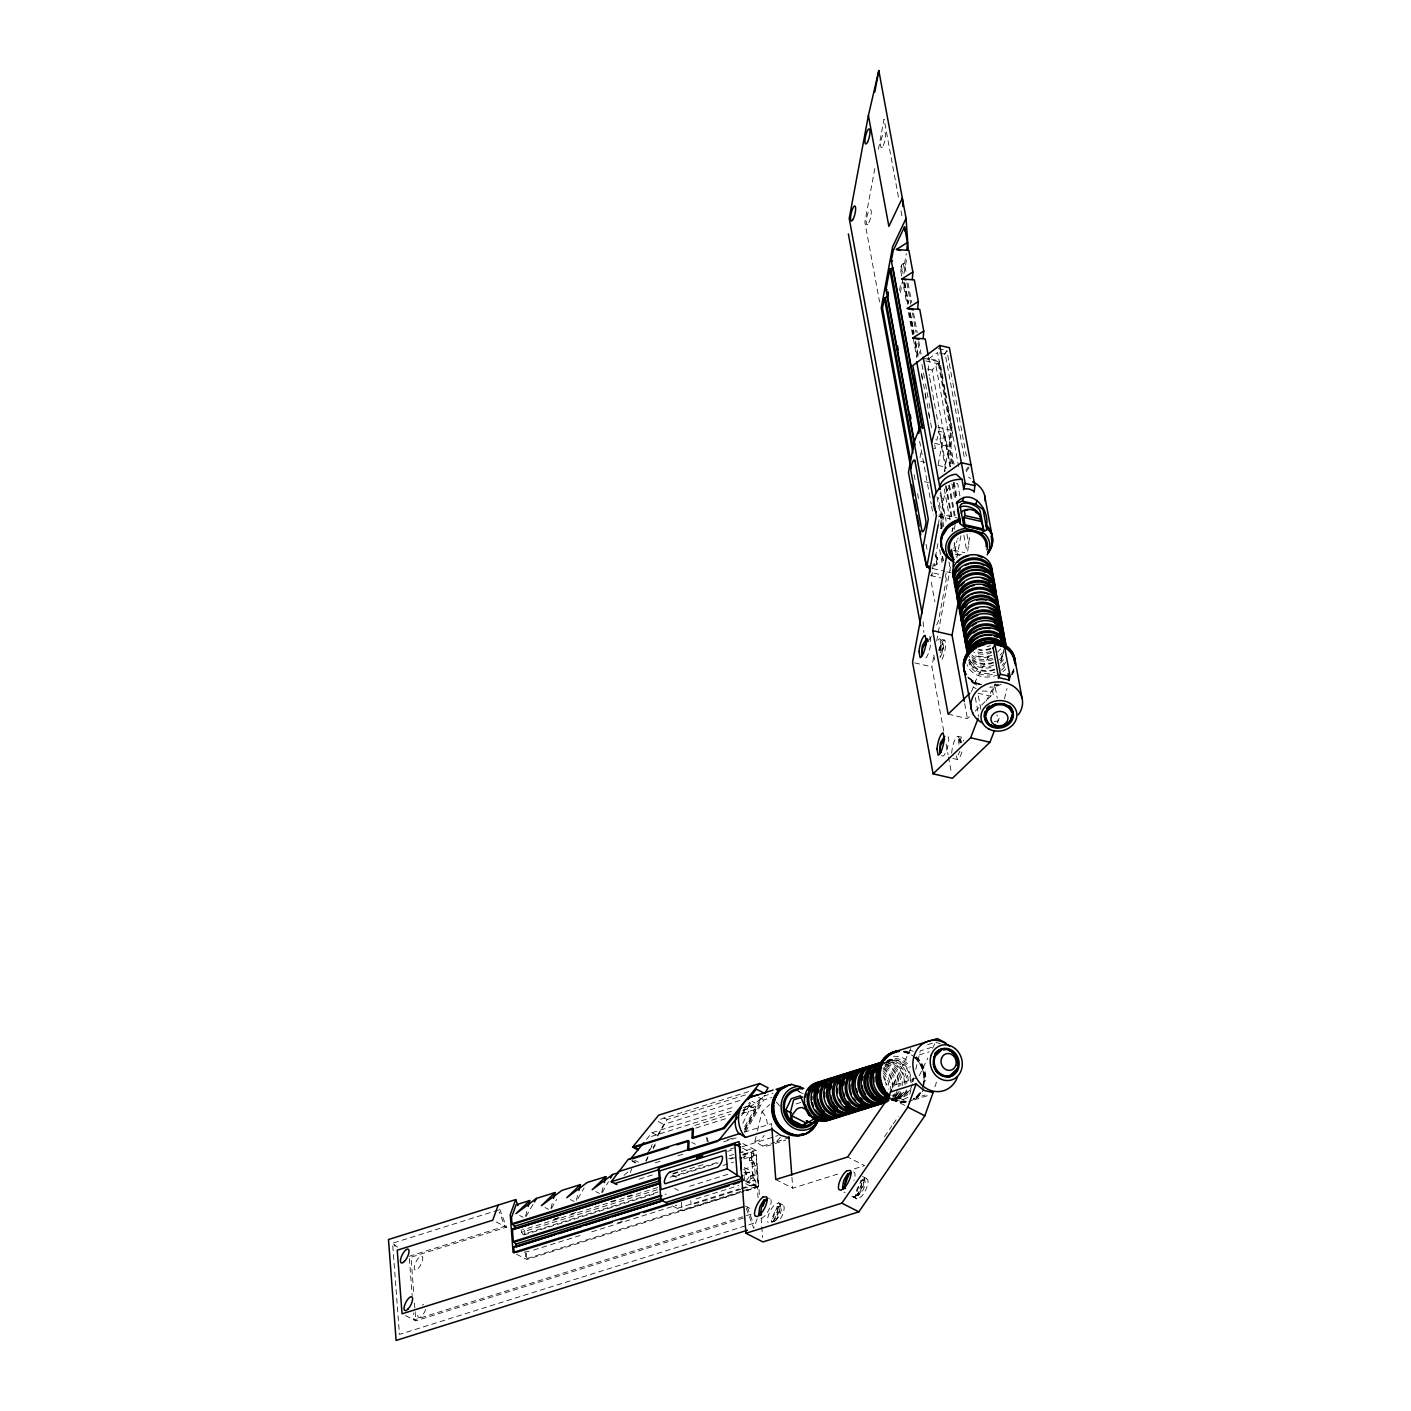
<?xml version="1.0" encoding="UTF-8"?>
<svg xmlns="http://www.w3.org/2000/svg" width="1411" height="1411" viewBox="0 0 1411 1411"><rect width="100%" height="100%" fill="white"/><g stroke="black" fill="none" stroke-linecap="round" stroke-linejoin="round"><path stroke-width="0.75" stroke-dasharray="5 3.75" d="M943.765 526.585C940.872 512.757 940.89 497.413 950.114 485.825M940.043 657.632C943.077 652.305 945.687 643.151 939.92 638.883A11.323 2.804 -77 0 0 938.209 640.083M960.75 742.927L960.679 740.034L959.621 739.787L958.104 743.72M933.747 654.933L934.858 660.965M951.702 753.174L951.72 752.416A11.323 2.804 -77 0 1 957.91 736.366L962.478 737.406L963.678 741.057M952.39 432.648L950.926 447.111L931.613 442.648M967.699 551.048L970.01 533.675M874.838 168.544L864.855 222.109L879.582 301.901M878.453 149.196L884.062 119.071L898.631 198.034M901.682 275.974L900.5 269.519L901.294 265.25L903.305 263.487L904.486 263.769L906.074 272.358M899.495 290.507L900.994 282.412M904.486 263.769L906.356 253.645M900.43 292.518L902.387 281.971M903.957 273.54L906.709 258.795M920.007 457.728L921.136 451.661M938.174 464.66L944.171 432.471L938.139 431.078M944.259 471.697L948.28 450.162L944.171 432.471L950.573 467.112M938.192 524.786L940.185 514.045L959.515 518.507M940.237 525.809L941.419 526.074L941.913 528.719L940.731 528.437L940.237 525.809L941.895 516.92L938.297 497.448M933.765 565.758L936.957 564.259L937.751 559.991L934.876 554.576L937.257 557.363L936.463 561.631L933.288 563.13L931.877 575.864L931.26 572.513M935.37 557.222L938.068 542.706M940.731 528.437L944.206 514.962L940.22 493.444M945.405 576.887L946.164 572.831M954.242 529.442L955.37 523.375M943.73 731.145L931.86 666.839L934.276 653.946M936.675 641.035L950.697 565.793M953.907 548.597L955.106 542.159M954.947 551.278L956.958 540.554M960.891 535.845L956.87 557.38L954.118 542.406M943.183 647.702L942.425 651.071A41.413 34.834 -10.5 0 1 941.648 653.081L939.92 656.221M770.97 1144.797A25.962 22.77 72.6 0 1 765.185 1146.226L762.557 1146.085L754.903 1141.393L756.931 1132.91M757.442 1130.793L762.028 1111.709L769.63 1104.548M909.83 1094.195L912.3 1083.895M912.811 1081.831L913.799 1077.704M915.774 1069.45L920.237 1050.895L933.976 1046.574M936.357 1082.061L935.37 1086.188L931.436 1087.422M1001.016 661.036L1004.068 648.795M1004.456 698.868L1006.995 688.674M525.545 1216.264L527.097 1210.373M550.943 1208.31L553.006 1200.426M576.323 1200.338L577.875 1194.429M601.721 1192.383L603.785 1184.499M951.896 531.718L953.06 527.52M630.4 1172.506L631.811 1168.484M771.764 1221.661L774.639 1221.52L771.764 1221.661L777.144 1206.581L779.084 1205.982L780.107 1207.252L779.101 1213.601A41.413 36.333 72.6 0 1 778.325 1215.788L775.186 1221.044M773.704 1221.062L779.084 1205.982M864.29 1177.956C866.689 1184.288 863.179 1193.618 856.583 1195.822L855.666 1195.346L861.027 1180.266L862.968 1179.649L863.991 1180.936L862.985 1187.268A41.413 36.333 72.6 0 1 862.209 1189.473L857.87 1195.822L855.278 1197.004L852.015 1196.281M855.666 1195.346L857.606 1194.747L862.968 1179.649M498.577 1209.985L392.575 1243.232L399.472 1334.4L753.368 1223.372L754.709 1219.633M757.16 1218.787L753.739 1228.258L746.207 1208.116M938.615 650.189L941.648 642.322L943.059 643.716M939.779 650.489L942.054 644.562L941.648 642.322M971.491 691.707L975.583 681.054L990.839 652.217M975.23 711.126L990.804 696.17L994.914 685.517L997.26 698.233M997.401 722.926L1000.381 715.183M959.886 751.322L958.016 755.097M929.514 640.012L931.295 636.238M936.675 624.879L938.474 621.105L946.287 579.198L945.67 575.847M742.839 1123.35L751.163 1106.171L764.974 1095.694L772.946 1093.19M910.8 1048.514L892.846 1085.553L918.367 1077.545M919.319 1075.605L927.821 1058.056M932.548 1048.302L935.387 1042.464M986.148 701.108L995.302 683.806M647.049 1153.792L652.27 1144.603M657.508 1135.432L663.787 1124.391L742.997 1099.539M649.325 1150.865L652.464 1145.326M657.72 1136.102L667.191 1119.487L747.054 1094.425M645.85 1160.442L647.949 1156.773M653.17 1147.584L655.268 1143.915M645.956 1161.376L648.002 1157.796M653.099 1148.836L655.145 1145.256M940.22 652.764L941.225 650.824A41.413 34.834 -10.5 0 0 942.001 648.813L942.795 643.028M744.655 1126.719L761.711 1096.753M744.585 1129.082L762.734 1097.211M744.761 1129.4L756.314 1109.081L749.558 1105.66L743.297 1107.617M744.602 1131.375L759.524 1105.166L752.01 1101.338M745.59 1131.869L763.739 1099.98L771.676 1097.493M526.074 1216.441L533.34 1203.812M551.454 1208.469L556.639 1199.456M577.893 1198.697L584.119 1187.886M602.232 1192.542L608.458 1181.712M884.521 1136.649L891.999 1125.784M893.234 1123.967L898.207 1116.718M944.576 353.773L946.887 350.563L948.88 361.322M949.973 466.865L932.124 370.052L939.761 361.093L927.309 358.2M944.576 354.39L946.993 351.057M965.971 470.128L968.334 466.829M966.165 471.697L971.015 464.925M646.485 1139.435L651.953 1132.733L735.343 1106.577M743.156 1110.475L749.876 1102.256M742.257 1113.297L750.617 1103.049M741.322 1115.748L749.558 1105.66M948.121 714.142L967.435 718.605L973.678 712.626M775.38 1220.921C779.772 1216.776 784.34 1207.516 778.66 1202.807L774.374 1205.047A11.323 4.11 -63 0 0 768.131 1222.596M624.068 1175.328L628.724 1171.218M771.694 1222.385L773.299 1220.974A11.323 4.11 -63 0 0 779.56 1203.424M772.699 1222.138L776.367 1216.388A41.413 36.333 72.6 0 0 777.161 1214.201L778.166 1207.851L777.144 1206.581M856.583 1195.822L860.269 1190.073A41.413 36.333 72.6 0 0 861.045 1187.886L862.05 1181.536L861.027 1180.266M745.89 1180.407L746.613 1180.037A4.427 1.605 -63 0 0 749.47 1175.733A4.427 1.605 -63 0 0 749.329 1172.382L744.673 1173.705M746.913 1183L747.812 1182.524A6.455 2.346 -63 0 0 751.992 1176.263A6.455 2.346 -63 0 0 751.798 1171.377L744.267 1167.55M761.27 1218.575L764.339 1216.405A11.323 4.11 -63 0 0 770.582 1198.856L768.501 1198.062M854.114 1196.828L857.183 1194.658A11.323 4.11 -63 0 0 863.938 1178.379M743.809 1157.285L745.131 1156.685L744.937 1154.039L742.38 1151.482M742.839 1190.849L756.155 1186.669L755.679 1180.407L753.421 1181.13L750.864 1178.555L750.67 1175.91L755.291 1175.134L754.338 1162.629L752.081 1163.352L749.523 1160.777L749.329 1158.149L753.933 1157.355L752.486 1148.483L742.01 1151.782M749.329 1158.149L752.892 1156.826M744.761 1169.79L746.472 1174.463L744.126 1174.534M750.67 1175.91L755.291 1175.134M780.001 1206.44L778.061 1207.058M863.902 1180.125L861.962 1180.742M660.436 1119.276L750.088 1091.144M927.644 1044.651L935.511 1042.2L940.379 1043.893M887.149 1061.866L889.635 1061.09M651.441 1136.437L732.856 1110.898M694.9 1125.431L730.334 1114.32M742.839 1110.404L759.524 1105.166M919.267 1054.934L929.091 1051.848M695.782 1128.077L729.17 1117.6M741.71 1113.667L756.314 1109.081M800.848 1102.45L796.668 1103.772A10.6 3.316 19.6 0 1 795.098 1104.002M744.214 1132.186L771.552 1123.615L771.87 1127.918M727.459 1139.806L735.378 1137.319M655.268 1162.84L663.505 1160.248M677.95 1155.715L684.141 1153.775M723.596 1141.834L736.136 1137.901M730.069 1149.171L734.249 1147.848M894.574 1098.269L897.043 1097.493M900.553 1096.4L903.04 1095.606M639.201 1179.102L653.505 1174.622M727.635 1151.358L731.815 1150.053M742.292 1146.755L778.025 1135.555M900.553 1091.885A19.825 17.391 72.6 0 1 891.875 1100.457L894.68 1099.575M897.872 1098.587L900.677 1097.705M409.208 1256.284L504.697 1226.318L499.353 1212.014M672.888 1173.458L681.266 1170.83M729.452 1155.715L733.632 1154.41M673.1 1174.023L705.588 1163.828M741.145 1152.716L743.421 1152.011M762.557 1146.085L774.745 1142.257M776.773 1141.622L788.961 1137.795M913.446 1098.746L925.228 1095.042M499.723 1209.121L506.496 1227.235L411.007 1257.201L413.811 1294.31M775.115 1143.492L785.486 1140.247M914.222 1099.857L928.738 1095.306M670.137 1177.233L718.322 1162.117M728.781 1158.837L732.979 1157.514M743.456 1154.233L756.014 1150.282L759.471 1196.105M742.662 1154.745L744.937 1154.039M674.864 1176.545L718.234 1162.946M730.616 1159.066L734.743 1157.761M742.997 1155.168L751.269 1152.575L751.675 1158.078L753.933 1157.355M742.856 1157.39L745.131 1156.685M723.067 1165.415L733.403 1162.17M743.72 1158.942L756.102 1155.045L758.518 1186.88L741.992 1192.048M553.676 1219.333L561.984 1216.723M554.452 1219.28L562.76 1216.67M571.067 1214.06L579.392 1211.449M610.575 1201.678L618.882 1199.068M627.207 1196.457L635.514 1193.847M527.696 1228.346L658.655 1187.251M521.188 1229.722L521.382 1232.35L658.584 1189.314M749.523 1160.777L751.781 1160.071L754.338 1162.629M658.002 1191.995L522.899 1234.396L521.382 1232.35M751.04 1162.823L753.298 1162.1M523.94 1234.925L656.979 1193.177M752.151 1164.322L754.409 1163.616M689.662 1186.281L729.046 1173.917M743.544 1169.366L755.979 1165.468L758.518 1186.88L746.913 1180.972M744.003 1172.523L746.278 1171.818M744.92 1173.335L751.798 1171.377M744.214 1175.169L746.472 1174.463M751.975 1175.31L754.25 1174.605M750.864 1178.555L753.139 1177.85L755.679 1180.407M617.771 1222.826L626.096 1220.215M752.38 1180.584L754.638 1179.878M696.029 1198.962L738.764 1185.557M524.239 1252.157L531.506 1250.746M533.587 1250.093L583.484 1234.431M591.791 1231.821L677.015 1205.082M677.28 1208.38L739.205 1188.944M741.269 1188.291L753.668 1184.411L753.421 1181.13M740.81 1189.297L691.073 1204.906L690.755 1200.779M742.891 1188.662L757.39 1184.111M740.74 1191.501L525.756 1258.947L525.28 1252.686M516.532 1254.256L526.85 1259.512L743.932 1191.395M746.031 1190.743L757.248 1187.215L758.077 1198.01M672.465 1205.929L682.113 1210.832L739.928 1192.701M775.768 1179.543L792.77 1188.185L839.986 1173.37M854.36 1168.855L864.626 1165.645L847.623 1157.002M751.128 1214.165L414.005 1319.92L413.494 1313.041M405.486 1315.581L415.822 1320.837L746.648 1217.058M754.903 1141.393L757.813 1140.67A18.061 15.838 72.6 0 0 764.268 1135.396M994.349 721.444L998.141 721.021L996.96 714.671M854.096 1197.075L852.897 1196.898L856.918 1198.944L861.204 1196.704A11.323 4.11 -63 0 0 867.448 1179.155L865.349 1178.608L862.28 1180.778A11.323 4.11 -63 0 0 860.622 1182.718M843.937 1192.33L845.154 1192.26M768.484 1198.309L769.7 1198.239M780.53 1218.716A11.323 4.11 -63 0 0 783.564 1205.47L781.465 1204.923L778.396 1207.093A11.323 4.11 -63 0 0 771.57 1221.52M957.028 554.258L961.402 554.505M751.163 1106.171L748.765 1106.048A18.061 15.838 72.6 0 0 744.761 1107.035M982.268 691.037L992.656 691.355L993.838 697.722M902.881 272.305L900.5 269.519M938.35 348.588L944.753 350.069M939.514 352.944L945.264 354.267L964.718 459.669M924.452 358.465L938.826 361.78L951.473 430.32L949.797 446.846L952.954 463.954M939.232 364.038L925.739 360.916L937.592 352.503L958.616 466.512M927.821 369.047L932.124 370.052M938.05 427.233L952.584 430.584L947.539 403.211M935.828 439.809L937.01 440.073L938.668 431.202L945.846 470.163M934.241 448.345L935.422 448.61L934.629 444.324M920.766 461.415L925.034 462.402M937.874 465.365L946.411 467.341M956.517 483.267L957.646 483.532L959.974 496.161M924.505 481.662L928.526 482.58M938.403 516.109L950.485 518.913M953.377 528.843L952.196 528.578L952.69 531.206M953.589 550.149L964.807 552.724M955.159 554.311L960.997 555.669M932.83 568.562L944.911 571.349M946.922 571.825L950.961 572.743M933.923 573.131L939.797 574.489M930.625 575.582L940.414 577.84M942.107 659.184A11.323 2.804 -77 0 0 945.599 645.956L945.105 640.471L939.92 638.883L941.031 644.898A11.323 2.804 -77 0 1 940.132 650.506M942.054 644.562L943.112 644.809M914.698 662.87L931.86 666.839M977.929 693.207L990.804 696.17M961.208 742.75L959.621 739.787M952.831 758.43L957.399 759.488A11.323 2.804 -77 0 0 962.69 749.029M909.972 1050.207L913.234 1051.336M904.169 1100.404L893.022 1094.724M763.986 1095.342L764.974 1095.694M892.457 1099.134L905.686 1105.854M795.398 1089.68L803.229 1093.666M798.785 1091.638L802.506 1093.525M758.642 1097.388L763.739 1099.98M862.544 1176.492L866.566 1178.52M857.606 1194.747L858.523 1195.205M742.803 1143.563L756.014 1150.282M742.574 1148.166L756.102 1155.045M750.634 1157.531L751.675 1158.078M663.787 1117.759L667.191 1119.487M658.143 1121.533L663.787 1124.391M691.743 1142.381L695.394 1144.233M651.953 1132.733L659.448 1136.56M745.22 1181.095L757.248 1187.215M745.766 1183.741L754.374 1188.133M778.66 1202.807L782.682 1204.853M745.449 1206.105L750.617 1208.733M671.989 1175.081L677.791 1178.026M634.65 1160.248L638.354 1162.135M631.881 1160.442L635.497 1162.276M631.934 1161.147L635.585 1162.999M674.581 1188.485L678.338 1190.39M665.057 1193.935L666.098 1194.464M595.777 1191.59L599.393 1193.424M570.379 1199.544L573.995 1201.396M544.999 1207.516L548.614 1209.35M519.601 1215.488L523.216 1217.323M522.493 1229.104L523.534 1229.634M496.178 1221.979L506.496 1227.235M941.543 755.432L942.636 756.067A11.323 2.804 -77 0 0 948.827 740.017L947.716 734.002A11.323 2.804 -77 0 0 946.922 734.231M968.581 477.13L970.592 478.523M940.026 516.885L942.248 518.401M973.343 686.892L976.2 688.85M853.584 1171.924L854.466 1172.541A11.323 4.11 -63 0 1 853.937 1180.513M856.918 1198.944L856.018 1198.327A11.323 4.11 -63 0 1 859.052 1185.081M397.567 1247.148L392.575 1243.232L395.168 1246.389M929.726 636.537L930.837 642.552A11.323 2.804 -77 0 1 924.664 658.602L924.029 658.073M957.399 759.488L956.199 755.837M762.028 1111.709L763.757 1113.667A18.061 15.838 72.6 0 1 767.249 1127.036M942.989 499.3L941.084 497.007A18.061 15.186 -10.5 0 1 939.55 493.321M747.248 1207.022L753.368 1223.372M960.679 740.034L961.103 742.292M961.032 741.198L957.91 736.366L959.021 742.38A11.323 2.804 -77 0 1 958.686 745.096M949.268 363.474L952.443 380.705M952.848 382.857L966.359 456.07M940.555 365.29L941.719 371.622M942.107 373.721L943.659 382.152M944.047 384.251L945.211 390.565M945.599 392.681L947.151 401.094M938.386 363.844L950.608 430.126L948.95 446.652L952.496 465.93M936.022 366.296L954.083 464.254M966.958 534.063L968.916 544.593M948.28 450.162L951.049 465.136M954.206 482.262L956.975 497.254M963.836 535.139L966.852 551.507M953.36 482.262L956.164 497.413M953.148 484.079L955.935 499.141M928.579 357.159L929.32 361.216L928.103 369.118L929.302 375.573M951.896 483.691L954.612 498.471M900.994 210.839L902.564 219.358M929.69 377.725L936.04 412.153M936.445 414.305L938.033 422.912M938.421 425.064L946.358 468.099M949.462 484.943L955.494 517.572M948.651 485.331L954.647 517.802M946.252 485.843L952.108 517.52M908.049 283.117L911.612 302.465M913.605 313.207L917.168 332.573M918.755 341.162L921.136 354.073M945.476 485.931L951.314 517.537M903.305 263.487L904.874 272.094M906.867 282.835L910.836 304.335M912.423 312.942L915.986 332.291M917.979 343.049L919.954 353.791M921.947 364.549L923.129 371.005M923.535 373.157L925.122 381.746M925.51 383.898L926.71 390.353M927.098 392.505L928.685 401.094M929.073 403.246L930.272 409.701M944.241 488.876L950.167 520.994M904.874 283.047L908.437 302.395M910.43 313.154L913.993 332.502M915.58 341.109L918.755 358.306M921.524 373.368L923.111 381.958M923.517 384.109L924.699 390.565M925.105 392.717L926.692 401.306M927.08 403.458L928.279 409.913M928.667 412.065L930.255 420.672M930.66 422.824L931.842 429.261M901.294 265.25L902.881 273.857M904.469 282.447L908.437 303.947M910.024 312.554L913.993 334.054M915.58 342.661L918.349 357.706M921.524 374.92L922.723 381.358M925.105 394.269L926.286 400.724M928.667 413.617L929.849 420.072M903.693 282.782L907.661 304.282M909.248 312.889L913.217 334.389M914.804 342.979L917.573 358.041M902.088 278.126L906.85 303.929M908.437 312.519L912.794 336.171M913.199 338.323L916.762 357.689M940.661 491.698L946.093 521.17M975.583 681.054L976.377 685.287M978.334 695.888L981.068 710.721M975.301 697.493L978.811 716.559M937.01 496.831L942.566 527.291M948.95 561.931L950.555 570.591M942.636 556.322L943.448 560.643M942.072 556.34L943.271 562.848M919.619 441.202L931.225 504.044M931.613 506.214L933.218 514.892M939.62 549.549L942.019 562.566M964.683 703.613L967.435 718.605M937.257 557.363L937.751 559.991M936.057 554.858L936.551 557.486M936.463 561.631L936.957 564.259M934.47 563.395L934.946 566.023M914.116 474.66L915.28 480.975M917.609 493.621L918.773 499.935M926.075 544.346L927.274 550.854M931.313 582.284L934.893 601.686M946.111 744.003L948.086 754.709M948.474 756.86L951.631 774.004M707.422 1137.919L708.199 1142.169M706.435 1137.407L707.211 1141.658M791.959 1177.427L792.77 1188.185M761.129 1217.922L762.61 1237.553M752.081 1163.352L753.015 1175.839M751.587 1157.426L751.781 1160.071M752.927 1175.204L753.139 1177.85M744.285 1176.615L744.585 1180.778M681.478 1202.348L682.113 1210.832M524.627 1230.145L524.945 1234.343M526.374 1253.215L526.85 1259.512M414.464 1303.041L415.822 1320.837M409.366 1258.471L412.171 1295.58M923.111 621.757L923.852 632.41M1013.751 669.008A25.962 21.835 -10.5 0 1 1011.952 672.606M981.068 684.6A25.962 21.835 -10.5 0 1 969.921 678.92M1005.62 669.061A22.188 18.678 -10.5 0 1 1002.974 671.565M998.194 674.564A22.188 18.678 -10.5 0 1 967.152 664.74M1013.415 670.86A25.222 21.218 -10.5 0 1 1010.558 676.01M998.847 684.688A25.222 21.218 -10.5 0 1 990.293 686.628M975.795 683.859A25.222 21.218 -10.5 0 1 968.228 677.633M981.386 684.441A25.222 21.218 -10.5 0 1 967.946 676.081M1013.839 669.467A25.962 21.835 -10.5 0 1 1012.04 673.082M997.771 684.106A25.962 21.835 -10.5 0 1 994.508 685.04M979.058 684.476A25.962 21.835 -10.5 0 1 966.235 674.828M1014.121 671.019A25.962 21.835 -10.5 0 1 1012.322 674.617M1001.157 684.37A25.962 21.835 -10.5 0 1 989.746 687.298M975.389 684.406A25.962 21.835 -10.5 0 1 970.292 680.913M1004.773 666.662A19.825 16.685 -10.5 0 1 1001.404 670.154M992.268 674.511A19.825 16.685 -10.5 0 1 969.004 662.659M1002.216 652.746A19.825 16.685 -10.5 0 1 1000.064 655.145M992.991 659.572A19.825 16.685 -10.5 0 1 970.997 656.256M992.444 658.179A18.537 15.592 -10.5 0 1 971.879 655.074M1004.085 662.976A19.825 16.685 -10.5 0 1 1001.951 665.375M994.878 669.802A19.825 16.685 -10.5 0 1 968.316 658.972M1003.927 652.076A18.537 15.592 -10.5 0 1 999.817 658.126M993.203 662.253A18.537 15.592 -10.5 0 1 969.921 655.903M1002.815 656.009A19.825 16.685 -10.5 0 1 999.429 659.484M993.591 662.835A19.825 16.685 -10.5 0 1 968.704 656.044M1002.357 658.761A18.537 15.592 -10.5 0 1 1000.346 661.001M993.732 665.145A18.537 15.592 -10.5 0 1 970.468 658.796M994.49 669.22A18.537 15.592 -10.5 0 1 969.639 659.096L970.168 661.971A18.537 15.592 -10.5 0 0 995.02 672.112M1003.486 659.713A19.825 16.685 -10.5 0 1 1000.117 663.188M990.981 667.544A19.825 16.685 -10.5 0 1 969.392 659.748M991.721 652.623A19.825 16.685 -10.5 0 1 973.59 651.97M991.175 651.229A18.537 15.592 -10.5 0 1 974.225 650.612M1000.54 648.919A18.537 15.592 -10.5 0 1 997.383 652.164M991.915 655.304A18.537 15.592 -10.5 0 1 974.983 654.686M989.023 656.891A19.825 16.685 -10.5 0 1 974.19 655.233M990.434 645.656A19.825 16.685 -10.5 0 1 987.136 646.661M990.628 648.337A18.537 15.592 -10.5 0 1 978.017 649.289M1005.743 661.935A18.537 15.592 -10.5 0 1 1000.47 668.973M991.033 648.919A19.825 16.685 -10.5 0 1 979.199 650.242M958.827 742.433A11.323 2.804 -77 0 1 962.478 737.406M939.215 650.4A11.323 2.804 -77 0 1 944.488 639.941M958.14 538.085A6.455 1.605 -77 0 1 957.575 539.02M944.876 471.345A4.427 1.094 -77 0 1 945.247 470.498M425.611 1309.567A7.708 2.804 -63 0 1 419.631 1317.574A7.708 2.804 -63 0 1 418.573 1311.771M422.453 1305.246A7.708 2.804 -63 0 1 423.547 1304.293M919.707 1093.472A25.962 22.77 72.6 0 1 892.757 1100.104M903.446 1051.601A25.962 22.77 72.6 0 1 922.582 1087.846M907.732 1097.317A22.188 19.489 72.6 0 1 894.627 1099.857M893.604 1056.345A22.188 19.489 72.6 0 1 908.296 1061.478M776.332 1102.15A25.962 22.77 72.6 0 1 779.525 1105.995M780.248 1137.231A25.962 22.77 72.6 0 1 776.103 1141.728M906.373 1101.938A25.962 22.77 72.6 0 1 894.486 1099.557M905.174 1051.054A25.962 22.77 72.6 0 1 911.03 1053.1M916.321 1056.733A25.962 22.77 72.6 0 1 925.722 1080.914M924.311 1087.299A25.962 22.77 72.6 0 1 913.94 1099.663M905.051 1102.344A25.962 22.77 72.6 0 1 893.163 1099.98M903.851 1051.477A25.962 22.77 72.6 0 1 909.707 1053.523M914.998 1057.156A25.962 22.77 72.6 0 1 922.97 1087.722M920.113 1093.349A25.962 22.77 72.6 0 1 915.951 1097.864M906.268 1101.197A25.222 22.135 72.6 0 1 889.583 1095.377M905.104 1051.777A25.222 22.135 72.6 0 1 910.8 1053.77M915.933 1057.298A25.222 22.135 72.6 0 1 925.069 1080.773M920.907 1092.467A25.222 22.135 72.6 0 1 913.622 1098.993M904.945 1101.621A25.222 22.135 72.6 0 1 888.26 1095.783M903.781 1052.2A25.222 22.135 72.6 0 1 909.46 1054.193M914.61 1057.703A25.222 22.135 72.6 0 1 922.371 1087.405M919.566 1092.872A25.222 22.135 72.6 0 1 915.545 1097.264M907.784 1094.354A19.825 17.391 72.6 0 1 891.823 1096.629M886.831 1061.213A19.825 17.391 72.6 0 1 910.377 1067.069M885.032 1066.134A19.825 17.391 72.6 0 1 896.338 1085.676M894.556 1093.754A19.825 17.391 72.6 0 1 892.969 1096.559M884.873 1064.07A19.825 17.391 72.6 0 1 899.054 1086.488M897.361 1092.872A19.825 17.391 72.6 0 1 892.616 1099.116M886.549 1062.695A19.825 17.391 72.6 0 1 902.229 1085.5M889.353 1061.813A19.825 17.391 72.6 0 1 905.033 1084.618M901.77 1093.79A19.825 17.391 72.6 0 1 891.77 1100.457M885.014 1065.199A18.537 16.262 72.6 0 1 898.26 1086.153M897.255 1090.721A18.537 16.262 72.6 0 1 892.246 1097.952M887.942 1060.561A19.825 17.391 72.6 0 1 908.225 1083.613M906.532 1089.997A19.825 17.391 72.6 0 1 893.463 1099.663M884.274 1067.404A18.537 16.262 72.6 0 1 894.75 1087.264M883.639 1062.959A18.537 16.262 72.6 0 1 906.744 1083.489M903.675 1092.079A18.537 16.262 72.6 0 1 892.934 1098.499M885.279 1062.73A18.537 16.262 72.6 0 1 904.257 1084.283M901.206 1092.855A18.537 16.262 72.6 0 1 890.447 1099.292M886.073 1064.053A18.537 16.262 72.6 0 1 900.747 1085.376M899.177 1091.356A18.537 16.262 72.6 0 1 891.064 1099.363M907.185 1090.985A18.537 16.262 72.6 0 1 892.14 1097.176M883.48 1064.053A18.537 16.262 72.6 0 1 901.717 1063.7A18.537 16.262 72.6 0 1 910.254 1082.396M907.767 1091.92A19.825 17.391 72.6 0 1 893.198 1098.763M887.766 1060.261A19.825 17.391 72.6 0 1 911.03 1082.731M883.11 1068.921A18.537 16.262 72.6 0 1 892.281 1088.04M909.672 1090.209A18.537 16.262 72.6 0 1 891.787 1095.553M885.967 1063.277A18.537 16.262 72.6 0 1 909.143 1067.898M912.776 1078.427A18.537 16.262 72.6 0 1 912.723 1081.62M911.718 1086.17A18.537 16.262 72.6 0 1 910.465 1088.939M883.092 1070.79A19.825 17.391 72.6 0 1 890.253 1089.257M883.18 1072.96A18.537 16.262 72.6 0 1 888.771 1089.133M883.551 1077.545A18.537 16.262 72.6 0 1 884.944 1080.456M885.473 1081.972A18.537 16.262 72.6 0 1 886.161 1085.13M883.251 1067.933A19.825 17.391 72.6 0 1 893.057 1088.375M883.233 1075.588A19.825 17.391 72.6 0 1 886.955 1085.13M868.859 222.709A7.708 1.905 -77 0 0 870.904 209.974A7.708 1.905 -77 0 0 866.495 218.687A7.708 1.905 -77 0 0 868.859 222.709M883.215 145.633A7.708 1.905 -77 0 0 885.261 132.881A7.708 1.905 -77 0 0 880.87 141.611A7.708 1.905 -77 0 0 883.215 145.633M418.132 1268.471A7.708 2.804 -63 0 0 422.383 1256.531A7.708 2.804 -63 0 0 414.975 1264.15A7.708 2.804 -63 0 0 418.132 1268.471"/><path stroke-width="1.5" d="M687.651 1149.93L688.092 1140.511L628.283 1159.278L611.245 1181.73L616.924 1184.605M741.022 1107.952L724.319 1128.447L692.977 1138.271L691.99 1137.76L692.413 1128.359L632.604 1147.125L638.089 1149.912M692.977 1138.271L693.418 1128.853L692.413 1128.359M987.189 554.84A22.188 18.678 -10.5 0 0 984.314 533.605L966.041 528.455L960.15 523.64L960.221 520.659L955.212 522.387A25.962 21.835 -10.5 0 0 952.513 560.467M982.268 532.212L986.836 529.795L986.906 526.814L989.199 530.695M953.042 566.869L953.483 560.255L951.525 549.673L950.044 552.865L951.543 556.287A18.537 15.592 -10.5 0 0 954.242 559.532M906.85 249.976L907.432 242.551L904.522 226.765L893.216 250.611L891.329 260.718L922.283 428.433M912.3 279.484L912.864 272.058L908.878 250.417L896.426 249.447L907.432 242.551M917.732 308.974L918.314 301.566L914.328 279.907L901.876 278.955L912.864 272.058M923.182 338.481L923.764 331.056L919.76 309.415L907.308 308.462L918.314 301.566M974.19 492.21L974.842 485.666L949.391 347.706L939.726 345.466L912.794 365.572L936.216 492.527M817.816 1119.029L808.82 1125.167A18.537 16.262 72.6 0 1 787.056 1114.09L786.156 1109.311L791.289 1098.64L800.407 1095.783L805.293 1108.376A18.537 16.262 72.6 0 0 822.93 1120.457M908.278 250.364L906.074 218.37L878.806 70.55L868.4 115.455L849.21 218.493L922.036 613.168M874.802 92.05L878.806 70.55M888.366 292.271L887.572 296.539L884.38 298.038L882.492 308.162L910.483 459.845M930.819 568.086L926.78 567.169L922.671 549.479L928.297 519.319L885.967 289.502L889.741 269.254L892.934 267.773L922.283 426.88M918.808 433.318L920.007 426.88L924.029 427.815M938.192 524.786L912.547 662.376L933.112 773.828L952.425 778.29L989.958 742.257L994.42 730.651M969.921 693.207L948.121 714.142L932.724 630.646L946.781 555.211M964.277 701.479L952.037 635.126L958.863 598.476M935.017 1056.98C931.842 1065.552 938.527 1076.699 948.121 1076.011L946.993 1076.364C973.396 1071.69 946.869 1032.217 933.906 1057.333L941.349 1050.119L940.237 1050.454M985.284 714.583L987.488 708.869L996.007 703.525L996.254 704.812L987.735 710.156L985.531 715.888L985.284 714.583C987.171 743.703 1032.111 715.571 1002.956 703.507L1003.203 704.812L1009.006 707.758L1012.11 712.89L1011.881 711.585M1010.153 721.568L1012.128 714.548L1012.357 715.853M1009.024 680.508L1010.047 676.433L1004.561 646.767L994.914 644.527L992.868 648.372M528.137 1206.423L529.689 1200.532L516.109 1204.782L511.505 1217.499L511.981 1223.76L514.521 1226.318L514.715 1228.963L512.369 1229.034L513.322 1241.539L515.862 1244.096L516.073 1246.742L513.71 1246.813L514.186 1253.056M553.518 1198.468L555.07 1192.56L536.445 1198.398L515.985 1213.636L529.689 1200.532M578.916 1190.496L580.468 1184.587L561.843 1190.443L541.383 1205.682L555.07 1192.56M604.314 1182.541L605.866 1176.633L587.223 1182.471L566.763 1197.71L580.468 1184.587M931.613 442.648L935.987 426.757L923.164 357.248M963.448 489.74L965.195 483.444L939.726 345.466M766.931 1199.791L763.686 1200.267L760.388 1205.664A41.413 36.333 72.6 0 0 759.612 1207.869L758.695 1215.012L759.629 1215.488L760.97 1211.714M762.981 1206.052L764.991 1200.408L764.074 1199.932M848.893 1174.093L843.513 1189.173L842.49 1187.886L843.496 1181.554A41.413 36.333 72.6 0 1 844.272 1179.349L847.57 1173.952L850.833 1173.476L847.958 1173.617M891.452 1089.433L888.683 1097.211L847.623 1157.002L775.768 1179.543L771.87 1127.918M611.245 1181.73L739.029 1141.64L745.943 1233.267L841.873 1203.177L907.82 1107.159L916.268 1083.472M745.943 1233.267L762.945 1241.927L858.858 1211.837L924.822 1115.801L933.253 1092.114M498.206 1205.1L492.739 1220.233L397.249 1250.199L402.047 1313.835L743.35 1206.758M747.46 1230.216L396.103 1340.45L388.484 1239.511L515.703 1199.597L510.235 1214.748L513.093 1252.509L743.491 1180.213M920.007 426.88L914.081 442.26L908.455 472.42L922.671 549.479M991.58 543.658A25.962 21.835 -10.5 0 0 989.57 528.843L986.624 525.28C989.411 509.459 971.897 486.76 956.817 502.245L956.393 503.339L962.373 501.117L975.724 504.203L983.079 509.494L986.836 529.795M962.373 501.117L963.854 497.289M960.221 520.659L956.817 502.245M975.724 504.203L977.188 500.376M925.563 645.039L927.838 639.13L926.198 639.377L922.935 644.404A41.413 34.834 -10.5 0 0 922.177 646.414L921.894 654.933L922.582 648.672A41.413 34.834 -10.5 0 1 923.358 646.661L926.604 641.635M983.079 509.494L983.502 508.401M986.606 527.573L986.624 525.28M933.112 773.828L970.645 737.794L978.088 718.464M906.074 218.37L892.634 246.749L881.24 307.863L910.818 468.223M951.12 1075.27L950.009 1075.623L957.452 1068.392M998.353 678.038L1000.381 674.193L994.914 644.527M814.553 1118.553L803.035 1125.643L792.188 1120.122L791.694 1115.678L796.527 1109.381A32.453 15.186 86.8 0 1 802.189 1107.6L808.062 1110.545M764.868 1093.454L768.078 1087.828L759.577 1083.507L658.69 1115.149L632.604 1147.125M534.363 1202.013L536.445 1198.398M610.54 1178.114L612.621 1174.516L618.371 1172.7M963.748 525.844L965.089 524.733L963.731 517.431L965.053 515.562L964.524 511.188A8.254 3.968 21.1 0 1 971.438 509.688A8.254 3.968 21.1 0 1 979.551 514.662L983.767 530.465L963.748 525.844L960.238 506.849A10.6 5.097 21.1 0 1 969.216 503.533A10.6 5.097 21.1 0 1 980.257 511.47L983.767 530.465M944.594 739.099L941.331 744.144A41.413 34.834 -10.5 0 0 940.573 746.154L939.726 751.728L940.925 752.645M630.082 1159.525L643.751 1142.787M691.99 1137.76L723.332 1127.936L759.577 1083.507M747.989 1099.434L756.349 1089.186L763.845 1093.014M718.993 1140.088L737.794 1117.053M605.866 1176.633L592.161 1189.738L612.621 1174.516M802.788 1097L793.67 1099.857L790.354 1112.468L791.254 1120.422L802.101 1125.943L807.515 1121.198M765.926 1200.038L767.02 1199.085M849.81 1173.723L850.904 1172.77M766.014 1199.315L762.328 1205.065A41.413 36.333 72.6 0 0 761.552 1207.252L760.547 1213.601L761.57 1214.871L759.629 1215.488M849.898 1173L846.23 1178.749A41.413 36.333 72.6 0 0 845.436 1180.936L844.431 1187.286L845.454 1188.556M944.77 736.348L940.925 741.886A41.413 34.834 -10.5 0 0 940.149 743.897L939.867 752.398M938.315 479.052L961.367 462.702L971.015 464.925M918.931 339.381L912.758 337.97L923.764 331.056M758.695 1215.012L760.635 1214.412M842.596 1188.697L844.536 1188.08M959.921 519.107L954.93 520.835A25.962 21.835 -10.5 0 0 943.359 550.872M959.639 519.865L955.265 521.382A25.222 21.218 -10.5 0 0 941.878 545.422M960.291 521.118L955.3 522.846A25.962 21.835 -10.5 0 0 952.601 560.925M749.259 1097.582L773.105 1090.068M893.375 1052.147L937.274 1038.567L945.758 1042.888M803.723 1088.357L791.624 1084.389L776.103 1089.327M776.897 1090.05L782.735 1088.234M944.365 1049.378L943.236 1049.713L947.487 1049.537M937.557 1052.059L938.685 1051.706M693.418 1128.853L634.421 1147.372L638.019 1149.207M935.405 1054.405L936.516 1054.052M949.427 1050.948L950.538 1050.613M952.178 1052.853L953.289 1052.5M954.453 1055.428L955.564 1055.075M632.128 1158.89L668.743 1147.408M676.874 1144.85L689.079 1141.023L688.639 1150.424L717.899 1141.252M956.094 1058.532L957.205 1058.179M933.253 1064.141L934.153 1067.563L935.264 1067.21M956.975 1061.936L958.104 1061.583M934.153 1067.563L935.793 1070.649L936.904 1070.314M618.106 1171.747L740.017 1133.492M957.064 1065.428L958.175 1065.076M935.793 1070.649L938.068 1073.242L939.179 1072.889M791.254 1120.422L792.188 1120.122M808.556 1114.99L820.338 1120.228L808.556 1114.99L808.221 1112.027M938.068 1073.242L941.931 1074.776M738.288 1112.309A18.061 15.838 72.6 0 0 736.613 1129.894L738.2 1132.892L745.555 1137.425L771.958 1129.153L780.6 1135.291L788.961 1137.795M890.57 1091.938L916.092 1083.93L923.852 1090.35L933.094 1092.573M954.841 1071.69L955.952 1071.337M944.982 1075.852L940.82 1075.129M952.672 1074.036L953.801 1073.683M666.662 1202.966L660.859 1200.02L658.461 1168.202L734.849 1144.233L740.652 1147.178M614.79 1183.512L658.761 1169.719M696.47 1157.884L702.749 1155.926M736.277 1145.415L740.458 1144.092M802.101 1125.943L803.035 1125.643M727.318 1168.802L660.983 1189.596L659.572 1170.971L725.907 1150.159L727.318 1168.802L743.05 1178.996M511.981 1223.76L659.554 1177.462M513.022 1224.289L660.595 1177.991M514.521 1226.318L660.031 1180.672M512.369 1229.034L659.96 1182.735M516.796 1228.311L660.242 1183.318M513.41 1229.563L658.919 1183.917M513.322 1241.539L660.912 1195.24M514.362 1242.068L661.953 1195.77M515.862 1244.096L661.371 1198.45M660.859 1200.02L737.247 1176.051L734.849 1144.233M513.71 1246.813L663.382 1199.861M516.073 1246.742L661.583 1201.096M516.832 1246.689L554.258 1234.942M558.403 1233.637L581.279 1226.476M585.424 1225.171L608.3 1217.993M612.462 1216.688L660.26 1201.696M665.71 1202.489L742.098 1178.52L741.851 1175.24L742.891 1175.769M516.267 1252.404L612.286 1222.279M620.646 1219.668L639.43 1213.777M643.61 1212.455L729.187 1185.61M733.367 1184.305L739.629 1182.33M791.624 1084.389L785.363 1086.029A25.962 22.77 72.6 0 0 775.08 1121.974A25.962 22.77 72.6 0 0 809.279 1131.322M966.041 528.455L963.36 528.755A22.188 18.678 -10.5 0 0 946.287 543.676A22.188 18.678 -10.5 0 0 954.03 562.336M996.254 704.812L1003.203 704.812M800.143 1086.541L797.744 1086.417A22.188 19.489 72.6 0 0 784.975 1120.034A22.188 19.489 72.6 0 0 818.574 1119.382M912.758 337.97L925.21 338.922L928.191 355.149M974.295 491.151L969.181 489.017L963.731 488.717L962.02 479.44L960.909 479.317A25.962 21.835 -10.5 0 0 936.251 512.334M896.426 249.447L900.535 250.4M891.329 260.718L892.51 261M901.876 278.955L905.985 279.907M885.967 289.502L887.149 289.766M907.308 308.462L913.481 309.891M965.195 483.444L974.842 485.666M965.053 515.562L980.663 519.16M963.731 517.431L981.633 521.559M965.089 524.733L982.973 528.878M964.454 525.509L983.414 529.883M932.724 630.646L952.037 635.126M928.262 641.388L926.78 638.883M921.471 652.676L922.529 652.923M1000.381 674.193L1010.047 676.433M970.645 737.794L989.958 742.257M939.461 750.141L940.502 750.387M972.585 481.892L973.608 482.245A25.962 21.835 -10.5 0 1 985.143 501.275M907.82 1107.159L924.822 1115.801M786.068 1110.281L791.589 1113.085M806.298 1120.581L811.819 1123.385M791.694 1115.678L806.069 1122.997M723.332 1127.936L724.319 1128.447M841.873 1203.177L858.858 1211.837M741.551 1157.99L740.51 1157.461L741.463 1169.966M962.02 479.44L956.217 474.272L953.554 474.572A18.061 15.186 -10.5 0 0 939.215 489.37M745.555 1137.425L743.65 1135.255A25.962 22.77 72.6 0 1 757.972 1095.024M986.324 526.021L989.869 530.377A25.962 21.835 -10.5 0 1 988.3 552.371M986.995 527.273L989.94 530.836A25.962 21.835 -10.5 0 1 988.388 552.83M985.778 718.852L985.531 717.546L988.882 723.966M658.461 1168.202L659.572 1170.971M515.703 1199.597L517.978 1205.647M984.666 495.578L991.774 534.134M1014.932 659.625L1022.04 698.18M1007.965 673.682L1009.147 680.031L998.582 677.597L993.115 647.931M1010.735 708.833L1010.964 710.139M1011.458 717.511L1011.687 718.816M1008.759 706.47L1009.006 707.758M1006.114 704.653L1006.36 705.959M1007.613 722.644L1007.86 723.949M1004.703 724.478L1004.949 725.765M1001.387 725.624L1001.634 726.912M997.894 726.012L998.124 727.3M957.522 509.424L960.15 523.64M992.691 704.671L992.938 705.959M994.455 725.624L994.684 726.93M989.781 706.488L990.028 707.793M991.298 724.496L991.527 725.783M987.488 708.869L987.735 710.156M985.954 711.62L986.201 712.925M986.677 720.298L986.924 721.603M916.691 361.833L940.273 489.582M868.4 115.455L888.877 226.413L902.335 198.051L902.917 206.57M914.328 379.259L915.122 383.563M890.923 269.536L936.375 515.65L926.78 567.169L922.794 545.51M964.313 671.072L971.421 709.627M889.741 269.254L919.496 430.531M887.554 291.918L888.348 296.222M897.467 345.677L898.26 349.981M910.166 414.481L910.959 418.785M887.572 296.539L914.928 444.906M885.561 298.321L913.323 448.821M884.38 298.038L912.935 452.86M928.808 565.723L930.008 572.231M911.612 484.89L913.605 495.72M914.399 500.041L916.392 510.87M917.203 515.209L919.196 526.021M919.99 530.36L920.783 534.681M848.364 233.926L920.642 625.673M788.872 1136.56L791.783 1175.275M739.699 1146.702L740.105 1152.187M904.522 226.765L904.804 230.91M966.147 674.37A25.962 21.835 -10.5 0 1 984.084 642.111A25.962 21.835 -10.5 0 1 1015.038 663.311M965.318 673.135A25.962 21.835 -10.5 0 1 984.173 642.569A25.962 21.835 -10.5 0 1 1015.162 661.865M965.6 674.67A25.962 21.835 -10.5 0 1 985.566 643.892A25.962 21.835 -10.5 0 1 1015.409 665.322M982.497 722.961A25.962 21.835 -10.5 0 1 975.195 692.942A25.962 21.835 -10.5 0 1 1010.981 684.846A25.962 21.835 -10.5 0 1 1018.283 714.866M964.807 663.523A25.222 21.218 -10.5 0 1 976.5 647.878M978.405 646.873A25.222 21.218 -10.5 0 1 984.596 644.721M997.577 644.721A25.222 21.218 -10.5 0 1 1014.209 659.801M966.464 656.679A22.188 18.678 -10.5 0 1 984.843 639.941A22.188 18.678 -10.5 0 1 1008.089 648.866M964.295 663.84A25.222 21.218 -10.5 0 1 984.314 643.187A25.222 21.218 -10.5 0 1 1011.793 653.099M1012.675 654.739A25.222 21.218 -10.5 0 1 1014.421 661.918M990.557 546.904A25.222 21.218 -10.5 0 1 987.682 552.054M944.312 552.107A25.222 21.218 -10.5 0 1 942.707 548.738M943.73 534.134A25.222 21.218 -10.5 0 1 945.829 530.748M951.808 525.068A25.222 21.218 -10.5 0 1 955.547 522.917M991.333 535.845A25.222 21.218 -10.5 0 1 991.81 541.383M991.404 536.109A25.222 21.218 -10.5 0 1 991.51 539.831M988.917 529.16A25.222 21.218 -10.5 0 1 990.522 532.529M953.007 558.809A19.825 16.685 -10.5 0 1 962.99 530.906A19.825 16.685 -10.5 0 1 986.959 549.814M959.868 507.449A10.6 5.097 21.1 0 1 970.645 507.413A10.6 5.097 21.1 0 1 979.058 514.574M958.81 602.426A19.825 16.685 -10.5 0 1 972.514 577.804A19.825 16.685 -10.5 0 1 996.148 593.996M965.53 638.866A19.825 16.685 -10.5 0 1 979.234 614.244A19.825 16.685 -10.5 0 1 1002.868 630.435M966.817 645.832A19.825 16.685 -10.5 0 1 980.522 621.193A19.825 16.685 -10.5 0 1 1004.156 637.384M967.417 649.095A19.825 16.685 -10.5 0 1 981.121 624.456A19.825 16.685 -10.5 0 1 1004.755 640.647M963.413 627.384A19.825 16.685 -10.5 0 1 977.117 602.762A19.825 16.685 -10.5 0 1 1000.752 618.953M962.813 624.121A19.825 16.685 -10.5 0 1 976.518 599.499A19.825 16.685 -10.5 0 1 1000.152 615.69M965.001 607.471A18.537 15.592 -10.5 0 1 967.011 605.231M976.694 600.151A18.537 15.592 -10.5 0 1 986.236 600.134M956.535 585.847A18.537 15.592 -10.5 0 1 957.452 581.791M959.568 577.999A18.537 15.592 -10.5 0 1 961.561 575.759M962.725 574.753A18.537 15.592 -10.5 0 1 965.3 572.972M966.711 572.249A18.537 15.592 -10.5 0 1 969.71 571.085M971.262 570.679A18.537 15.592 -10.5 0 1 980.786 570.661M982.285 571.067A18.537 15.592 -10.5 0 1 985.125 572.231M956.005 582.972A18.537 15.592 -10.5 0 1 970.733 567.786A18.537 15.592 -10.5 0 1 990.928 575.071M972.32 647.173A18.537 15.592 -10.5 0 1 997.877 641.388M955.018 586.905A19.825 16.685 -10.5 0 1 972.955 565.899A19.825 16.685 -10.5 0 1 994.032 582.514M954.577 575.194A18.537 15.592 -10.5 0 1 971.685 559.603A18.537 15.592 -10.5 0 1 991.051 571.085M953.589 579.127A19.825 16.685 -10.5 0 1 971.526 558.121A19.825 16.685 -10.5 0 1 992.603 574.736M957.293 589.921A18.537 15.592 -10.5 0 1 974.401 574.348A18.537 15.592 -10.5 0 1 993.767 585.83M966.147 642.128A19.825 16.685 -10.5 0 1 979.834 617.507A19.825 16.685 -10.5 0 1 1003.468 633.68M955.706 590.609A19.825 16.685 -10.5 0 1 975.354 569.462A19.825 16.685 -10.5 0 1 994.208 589.128M956.094 587.699A19.825 16.685 -10.5 0 1 971.491 562.742A19.825 16.685 -10.5 0 1 992.921 582.179M961.455 612.445A18.537 15.592 -10.5 0 1 978.564 596.853A18.537 15.592 -10.5 0 1 997.93 608.335M968.105 652.782A19.825 16.685 -10.5 0 1 981.809 628.16A19.825 16.685 -10.5 0 1 1005.443 644.351M956.305 593.872A19.825 16.685 -10.5 0 1 974.243 572.848A19.825 16.685 -10.5 0 1 995.319 589.481M958.281 571.032A18.537 15.592 -10.5 0 1 960.291 568.792M965.424 565.282A18.537 15.592 -10.5 0 1 968.422 564.118M969.974 563.712A18.537 15.592 -10.5 0 1 979.516 563.695M980.998 564.1A18.537 15.592 -10.5 0 1 983.837 565.264M964.172 627.172A18.537 15.592 -10.5 0 1 981.28 611.598A18.537 15.592 -10.5 0 1 1000.646 623.08M963.078 623.468A18.537 15.592 -10.5 0 1 977.453 604.225A18.537 15.592 -10.5 0 1 999.217 615.302M967.946 654.616A19.825 16.685 -10.5 0 1 982.85 638.583A19.825 16.685 -10.5 0 1 1004.456 644.95M960.009 604.666A18.537 15.592 -10.5 0 1 977.117 589.075A18.537 15.592 -10.5 0 1 996.501 600.557M959.021 608.6A19.825 16.685 -10.5 0 1 976.959 587.593A19.825 16.685 -10.5 0 1 998.036 604.208M964.26 631.899A19.825 16.685 -10.5 0 1 977.946 607.277A19.825 16.685 -10.5 0 1 1001.581 623.468M954.665 579.921A19.825 16.685 -10.5 0 1 970.062 554.964A19.825 16.685 -10.5 0 1 991.492 574.4M960.997 585.777A18.537 15.592 -10.5 0 1 964.154 582.514M982.232 578.439A18.537 15.592 -10.5 0 1 990.187 582.496M959.85 613.115A19.825 16.685 -10.5 0 1 979.516 591.985A19.825 16.685 -10.5 0 1 998.353 611.651M962.284 592.743A18.537 15.592 -10.5 0 1 969.428 586.976M970.891 586.341A18.537 15.592 -10.5 0 1 973.978 585.406M983.502 585.389A18.537 15.592 -10.5 0 1 994.173 592.691M958.722 597.7A18.537 15.592 -10.5 0 1 975.848 582.126A18.537 15.592 -10.5 0 1 995.214 593.59M969.463 646.891A18.537 15.592 -10.5 0 1 978.723 637.349M980.186 636.714A18.537 15.592 -10.5 0 1 983.273 635.761M984.86 635.461A18.537 15.592 -10.5 0 1 991.263 635.461M994.296 636.167A18.537 15.592 -10.5 0 1 997.136 637.313M1000.769 639.8A18.537 15.592 -10.5 0 1 1003.468 643.063M968.352 652.129A18.537 15.592 -10.5 0 1 982.744 632.886A18.537 15.592 -10.5 0 1 1004.509 643.963M967.029 652.005A19.825 16.685 -10.5 0 1 984.966 630.999A19.825 16.685 -10.5 0 1 1006.043 647.614M960.097 609.393A19.825 16.685 -10.5 0 1 975.495 584.436A19.825 16.685 -10.5 0 1 996.924 603.873M957.787 562.107A18.537 15.592 -10.5 0 1 960.009 560.008M961.244 559.091A18.537 15.592 -10.5 0 1 968.546 555.934M978.07 555.916A18.537 15.592 -10.5 0 1 982.409 557.486M951.279 554.788A18.537 15.592 -10.5 0 1 964.083 531.753A18.537 15.592 -10.5 0 1 986.183 546.886M967.346 651.353A19.825 16.685 -10.5 0 1 985.654 634.685A19.825 16.685 -10.5 0 1 1006.36 646.961M965.794 638.213A18.537 15.592 -10.5 0 1 980.169 618.953A18.537 15.592 -10.5 0 1 1001.933 630.029M966.429 615.249A18.537 15.592 -10.5 0 1 973.59 609.499M975.054 608.864A18.537 15.592 -10.5 0 1 978.14 607.929M989.164 608.317A18.537 15.592 -10.5 0 1 998.318 615.214M963.713 600.522A18.537 15.592 -10.5 0 1 965.724 598.264M966.87 597.259A18.537 15.592 -10.5 0 1 969.463 595.495M970.856 594.754A18.537 15.592 -10.5 0 1 973.855 593.59M975.424 593.184A18.537 15.592 -10.5 0 1 984.949 593.167M986.448 593.59A18.537 15.592 -10.5 0 1 989.27 594.736M963.184 631.123A19.825 16.685 -10.5 0 1 981.104 610.099A19.825 16.685 -10.5 0 1 1002.18 626.731M957.734 601.65A19.825 16.685 -10.5 0 1 973.114 581.067A19.825 16.685 -10.5 0 1 996.395 592.902M960.45 616.378A19.825 16.685 -10.5 0 1 978.387 595.371A19.825 16.685 -10.5 0 1 999.464 611.986M967.082 645.162A18.537 15.592 -10.5 0 1 981.456 625.92A18.537 15.592 -10.5 0 1 1003.221 636.996M973.449 632.886A18.537 15.592 -10.5 0 1 977.435 630.382M978.899 629.747A18.537 15.592 -10.5 0 1 981.985 628.812M983.573 628.512A18.537 15.592 -10.5 0 1 989.975 628.495M999.482 632.851A18.537 15.592 -10.5 0 1 1002.18 636.096M972.161 625.92A18.537 15.592 -10.5 0 1 976.147 623.415M994.561 623.397A18.537 15.592 -10.5 0 1 1000.893 629.13M970.874 618.953A18.537 15.592 -10.5 0 1 977.858 615.302M993.273 616.431A18.537 15.592 -10.5 0 1 999.605 622.18M1009.5 705.87A14.498 12.205 -10.5 0 1 1001.598 726.436A14.498 12.205 -10.5 0 1 985.019 711.409M986.659 708.445A14.498 12.205 -10.5 0 1 989.129 705.906M961.508 513.675A10.6 5.097 21.1 0 1 967.911 509.953M975.618 512.264A10.6 5.097 21.1 0 1 981.509 518.296M815.505 1123.156A25.962 22.77 72.6 0 1 813.424 1126.825M887.466 1096.47A25.962 22.77 72.6 0 1 878.594 1069.027A25.962 22.77 72.6 0 1 897.431 1051.283M887.872 1096.347A25.962 22.77 72.6 0 1 878.982 1068.903A25.962 22.77 72.6 0 1 897.819 1051.16M889.618 1098.093A22.188 19.489 72.6 0 1 880.711 1064.035M889.583 1095.377A25.222 22.135 72.6 0 1 886.637 1092.273M885.332 1090.544A25.222 22.135 72.6 0 1 883.145 1086.77M882.281 1084.759A25.222 22.135 72.6 0 1 881.205 1067.686M881.822 1065.675A25.222 22.135 72.6 0 1 883.551 1061.919M884.626 1060.208A25.222 22.135 72.6 0 1 891.893 1053.664M893.639 1052.835A25.222 22.135 72.6 0 1 899.248 1051.46M957.487 1076.893A25.962 22.77 72.6 0 1 925.828 1088.11A25.962 22.77 72.6 0 1 916.162 1051.089A25.962 22.77 72.6 0 1 949.515 1046.327M889.195 1095.924A25.962 22.77 72.6 0 1 880.323 1068.497A25.962 22.77 72.6 0 1 899.142 1050.736M888.26 1095.783A25.222 22.135 72.6 0 1 879.423 1070.173A25.222 22.135 72.6 0 1 896.003 1052.147M817.639 1120.757A25.962 22.77 72.6 0 1 780.195 1127.054A25.962 22.77 72.6 0 1 786.703 1085.623M803.388 1133.933A25.222 22.135 72.6 0 1 799.596 1134.673M793.74 1134.356A25.222 22.135 72.6 0 1 774.339 1114.002M773.951 1111.85A25.222 22.135 72.6 0 1 773.792 1105.342M774.075 1103.226A25.222 22.135 72.6 0 1 777.955 1093.666M783.546 1088.128A25.222 22.135 72.6 0 1 786.968 1086.311M817.022 1120.457A25.222 22.135 72.6 0 1 815.311 1124.214M814.235 1125.925A25.222 22.135 72.6 0 1 810.196 1130.299M818.027 1120.634A25.962 22.77 72.6 0 1 780.6 1126.93A25.962 22.77 72.6 0 1 787.091 1085.5M796.333 1135.167A25.222 22.135 72.6 0 1 772.999 1114.425A25.222 22.135 72.6 0 1 785.645 1086.735M803.882 1133.703A25.222 22.135 72.6 0 1 800.178 1134.814M815.099 1120.987A19.825 17.391 72.6 0 1 784.728 1114.937A19.825 17.391 72.6 0 1 802.683 1089.01M852.456 1111.709A19.825 17.391 72.6 0 1 825.259 1102.22A19.825 17.391 72.6 0 1 838.61 1076.046M882.58 1102.785A19.825 17.391 72.6 0 1 856.318 1091.567A19.825 17.391 72.6 0 1 869.97 1066.205M862.685 1099.857A18.537 16.262 72.6 0 1 860.516 1097.582M857.324 1092.061A18.537 16.262 72.6 0 1 856.389 1088.957M872.703 1105.889A19.825 17.391 72.6 0 1 846.441 1094.671A19.825 17.391 72.6 0 1 860.093 1069.309M871.134 1105.854A19.825 17.391 72.6 0 1 843.937 1096.347A19.825 17.391 72.6 0 1 857.288 1070.191M850.004 1103.843A18.537 16.262 72.6 0 1 847.835 1101.568M844.625 1096.03A18.537 16.262 72.6 0 1 843.69 1092.943M843.513 1085.024A18.537 16.262 72.6 0 1 844.307 1082.008M846.353 1077.986A18.537 16.262 72.6 0 1 849.316 1074.776M826.617 1117.724A18.537 16.262 72.6 0 1 823.777 1116.895M822.419 1116.26A18.537 16.262 72.6 0 1 815.523 1110.122M813.283 1105.871A18.537 16.262 72.6 0 1 812.33 1102.785M811.889 1099.592A18.537 16.262 72.6 0 1 811.942 1096.418M812.948 1091.849A18.537 16.262 72.6 0 1 817.957 1084.6M886.637 1094.971A18.537 16.262 72.6 0 1 878.471 1071.302M859.793 1108.905A18.537 16.262 72.6 0 1 841.397 1094.513A18.537 16.262 72.6 0 1 850.498 1073.365M824.641 1111.797A18.537 16.262 72.6 0 1 822.472 1109.522M821.519 1108.252A18.537 16.262 72.6 0 1 818.045 1099.31M818.151 1092.978A18.537 16.262 72.6 0 1 818.927 1089.98M820.99 1085.941A18.537 16.262 72.6 0 1 823.953 1082.731M830.109 1116.63A18.537 16.262 72.6 0 1 815.558 1100.086A18.537 16.262 72.6 0 1 825.135 1081.32M835.1 1112.291A18.537 16.262 72.6 0 1 831.326 1109.699M830.197 1108.605A18.537 16.262 72.6 0 1 828.204 1106.153M824.73 1097.211A18.537 16.262 72.6 0 1 824.624 1092.431M825.629 1087.881A18.537 16.262 72.6 0 1 827.675 1083.842M844.536 1113.967A18.537 16.262 72.6 0 1 822.772 1102.891A18.537 16.262 72.6 0 1 831.132 1079.433M847.341 1113.843A19.825 17.391 72.6 0 1 821.079 1102.626A19.825 17.391 72.6 0 1 834.73 1077.263M865.772 1107.018A18.537 16.262 72.6 0 1 847.394 1092.625A18.537 16.262 72.6 0 1 856.495 1071.478M876.601 1103.913A18.537 16.262 72.6 0 1 854.837 1092.837A18.537 16.262 72.6 0 1 863.179 1069.379M841.344 1115.731A19.825 17.391 72.6 0 1 815.082 1104.496A19.825 17.391 72.6 0 1 828.733 1079.15M827.728 1118.958A18.537 16.262 72.6 0 1 809.35 1104.566A18.537 16.262 72.6 0 1 818.451 1083.419M835.894 1116.912A19.825 17.391 72.6 0 1 807.903 1104.954A19.825 17.391 72.6 0 1 826.634 1081.496M847.094 1112.873A18.537 16.262 72.6 0 1 828.716 1098.481A18.537 16.262 72.6 0 1 837.817 1077.334M855.26 1110.827A19.825 17.391 72.6 0 1 828.063 1101.338A19.825 17.391 72.6 0 1 841.415 1075.164M878.453 1103.049A18.537 16.262 72.6 0 1 860.075 1088.657A18.537 16.262 72.6 0 1 869.176 1067.492M882.704 1103.331A19.825 17.391 72.6 0 1 858.258 1087.334A19.825 17.391 72.6 0 1 875.843 1065.34M845.771 1113.808A19.825 17.391 72.6 0 1 818.01 1102.679A19.825 17.391 72.6 0 1 834.977 1078.163M867.941 1106.859A19.825 17.391 72.6 0 1 840.198 1095.712A19.825 17.391 72.6 0 1 857.165 1071.196M839.774 1115.695A19.825 17.391 72.6 0 1 812.577 1106.189A19.825 17.391 72.6 0 1 825.929 1080.032M864.661 1105.801A18.537 16.262 72.6 0 1 860.481 1104.337M855.577 1100.651A18.537 16.262 72.6 0 1 853.567 1098.199M851.327 1093.931A18.537 16.262 72.6 0 1 850.392 1090.844M850.11 1089.257A18.537 16.262 72.6 0 1 849.986 1084.477M850.992 1079.909A18.537 16.262 72.6 0 1 853.055 1075.888M887.466 1101.55A19.825 17.391 72.6 0 1 867.289 1083.613A19.825 17.391 72.6 0 1 881.946 1062.448M882.633 1100.157A18.537 16.262 72.6 0 1 878.453 1098.693M877.131 1097.952A18.537 16.262 72.6 0 1 874.661 1096.1M873.55 1095.024A18.537 16.262 72.6 0 1 868.506 1075.746M868.964 1074.282A18.537 16.262 72.6 0 1 871.028 1070.243M890.147 1098.164A19.825 17.391 72.6 0 1 876.601 1083.383A19.825 17.391 72.6 0 1 881.258 1064.141M857.218 1109.981A18.537 16.262 72.6 0 1 835.453 1098.922A18.537 16.262 72.6 0 1 843.813 1075.464M860.022 1109.857A19.825 17.391 72.6 0 1 833.76 1098.64A19.825 17.391 72.6 0 1 847.411 1073.277M877.818 1103.755A19.825 17.391 72.6 0 1 850.639 1094.248A19.825 17.391 72.6 0 1 863.973 1068.092M831.855 1118.711A19.825 17.391 72.6 0 1 805.081 1105.818A19.825 17.391 72.6 0 1 822.296 1082.149M863.902 1108.64A19.825 17.391 72.6 0 1 837.658 1097.423A19.825 17.391 72.6 0 1 851.292 1072.06M856.283 1109.998A18.537 16.262 72.6 0 1 851.979 1109.769M850.551 1109.416A18.537 16.262 72.6 0 1 845.207 1106.7M840.885 1102.167A18.537 16.262 72.6 0 1 839.28 1099.398M837.428 1093.243A18.537 16.262 72.6 0 1 837.305 1088.445M838.31 1083.895A18.537 16.262 72.6 0 1 840.356 1079.874M837.323 1107.811A18.537 16.262 72.6 0 1 835.153 1105.536M834.201 1104.266A18.537 16.262 72.6 0 1 832.596 1101.497M831.943 1100.016A18.537 16.262 72.6 0 1 830.726 1095.342M830.832 1088.992A18.537 16.262 72.6 0 1 831.626 1085.994M833.672 1081.972A18.537 16.262 72.6 0 1 836.635 1078.745M888.63 1098.269A18.537 16.262 72.6 0 1 884.432 1096.806M874.062 1081.743A18.537 16.262 72.6 0 1 873.956 1076.963M874.961 1072.395A18.537 16.262 72.6 0 1 877.007 1068.374M885.879 1102.344A19.825 17.391 72.6 0 1 861.451 1086.347A19.825 17.391 72.6 0 1 879.018 1064.353M865.56 1094.442A18.537 16.262 72.6 0 1 863.303 1090.174M862.774 1088.657A18.537 16.262 72.6 0 1 862.086 1085.5M861.98 1080.72A18.537 16.262 72.6 0 1 862.985 1076.152M886.143 1099.046A18.537 16.262 72.6 0 1 871.592 1082.519A18.537 16.262 72.6 0 1 881.152 1063.735M888.754 1100.721A19.825 17.391 72.6 0 1 870.111 1082.731A19.825 17.391 72.6 0 1 883.251 1061.777M884.274 1102.538A19.825 17.391 72.6 0 1 864.114 1084.618A19.825 17.391 72.6 0 1 878.771 1063.453M858.452 1109.84A19.825 17.391 72.6 0 1 830.691 1098.693A19.825 17.391 72.6 0 1 847.676 1074.177M810.831 1114.69A18.537 16.262 72.6 0 1 805.646 1104.884M805.452 1096.947A18.537 16.262 72.6 0 1 806.245 1093.948M808.309 1089.927A18.537 16.262 72.6 0 1 811.272 1086.699M880.64 1102.873A19.825 17.391 72.6 0 1 852.632 1090.915A19.825 17.391 72.6 0 1 871.381 1067.457M888.859 1099.416A19.825 17.391 72.6 0 1 873.427 1082.59A19.825 17.391 72.6 0 1 882.157 1062.307M811.202 1123.385A18.537 16.262 72.6 0 1 785.768 1114.496A18.537 16.262 72.6 0 1 798.256 1090.033M884.45 1101.162A18.537 16.262 72.6 0 1 866.813 1089.08A18.537 16.262 72.6 0 1 871.504 1067.81M934.682 1053.77A14.498 12.717 72.6 0 1 956.905 1058.197M957.857 1061.866A14.498 12.717 72.6 0 1 947.134 1077.334M918.984 651.529L920.095 657.544A11.323 2.804 -77 0 0 926.286 641.494L925.175 635.479A11.323 2.804 -77 0 0 918.984 651.529M936.975 748.994L938.086 755.026A11.323 2.804 -77 0 0 944.259 738.958L943.148 732.944A11.323 2.804 -77 0 0 936.975 748.994M762.998 1197.039L761.393 1198.45A11.323 4.11 -63 0 0 755.15 1216L757.248 1216.547L760.317 1214.377A11.323 4.11 -63 0 0 766.579 1196.81L762.998 1197.039M846.882 1170.724L845.277 1172.118A11.323 4.11 -63 0 0 839.034 1189.667L841.132 1190.214L844.201 1188.044A11.323 4.11 -63 0 0 850.463 1170.495L846.882 1170.724M670.066 1172.065L669.149 1172.559A6.455 2.346 -63 0 0 664.987 1178.82A6.455 2.346 -63 0 0 665.181 1183.706L717.74 1167.214A6.455 2.346 -63 0 0 721.903 1160.953A6.455 2.346 -63 0 0 721.709 1156.068L670.066 1172.065M914.963 461.009L914.716 460.233A6.455 1.605 -77 0 0 912.282 462.79A6.455 1.605 -77 0 0 910.783 470.427L922.053 531.506A6.455 1.605 -77 0 0 924.487 528.949A6.455 1.605 -77 0 0 925.969 521.294L914.963 461.009M989.04 729.117A18.061 15.186 -10.5 0 0 1016.872 715.853A18.061 15.186 -10.5 0 0 990.91 702.625A18.061 15.186 -10.5 0 0 989.04 729.117M994.755 724.937A8.554 7.196 -10.5 0 0 1007.965 718.64A8.554 7.196 -10.5 0 0 995.655 712.361A8.554 7.196 -10.5 0 0 994.755 724.937M990.981 726.506A14.498 12.205 -10.5 0 0 1013.345 715.853A14.498 12.205 -10.5 0 0 992.497 705.235A14.498 12.205 -10.5 0 0 990.981 726.506M853.196 219.093A7.708 1.905 -77 0 0 855.26 206.359A7.708 1.905 -77 0 0 850.851 215.072A7.708 1.905 -77 0 0 853.196 219.093M867.571 142.017A7.708 1.905 -77 0 0 869.617 129.265A7.708 1.905 -77 0 0 865.208 137.996A7.708 1.905 -77 0 0 867.571 142.017M407.955 1309.091A7.708 2.804 -63 0 0 412.224 1297.15A7.708 2.804 -63 0 0 404.798 1304.769A7.708 2.804 -63 0 0 407.955 1309.091M404.357 1261.469A7.708 2.804 -63 0 0 408.626 1249.511A7.708 2.804 -63 0 0 401.2 1257.148A7.708 2.804 -63 0 0 404.357 1261.469M931.242 1055.058A18.061 15.838 72.6 0 0 948.756 1080.509A18.061 15.838 72.6 0 0 958.722 1052.518A18.061 15.838 72.6 0 0 931.242 1055.058M941.525 1058.321A8.554 7.514 72.6 0 0 949.815 1070.385A8.554 7.514 72.6 0 0 954.542 1057.121A8.554 7.514 72.6 0 0 941.525 1058.321M934.205 1056.574A14.498 12.717 72.6 0 0 948.245 1076.999A14.498 12.717 72.6 0 0 956.252 1054.511A14.498 12.717 72.6 0 0 934.205 1056.574"/></g></svg>
